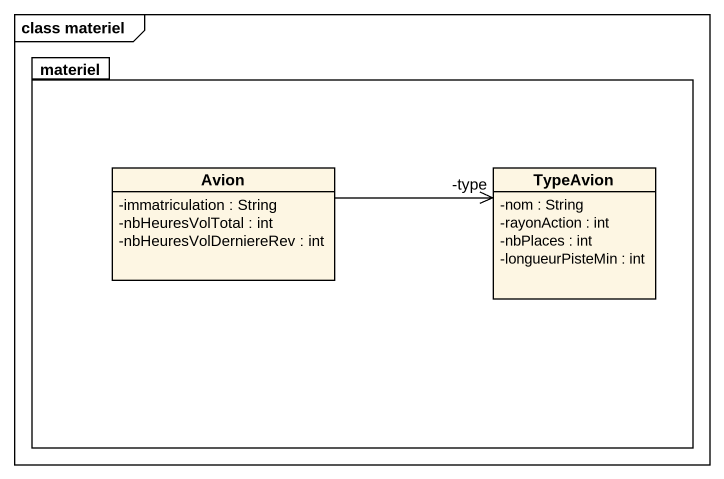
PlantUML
@startuml
mainframe class materiel
hide circle
hide empty members
skinparam classAttributeIconSize 0
package materiel {
  class Avion {
    -immatriculation : String
    -nbHeuresVolTotal : int
    -nbHeuresVolDerniereRev : int
  }
  class TypeAvion {
    -nom : String
    -rayonAction : int
    -nbPlaces : int
    -longueurPisteMin : int
  }
}
Avion -right-> "-type" TypeAvion
@enduml
